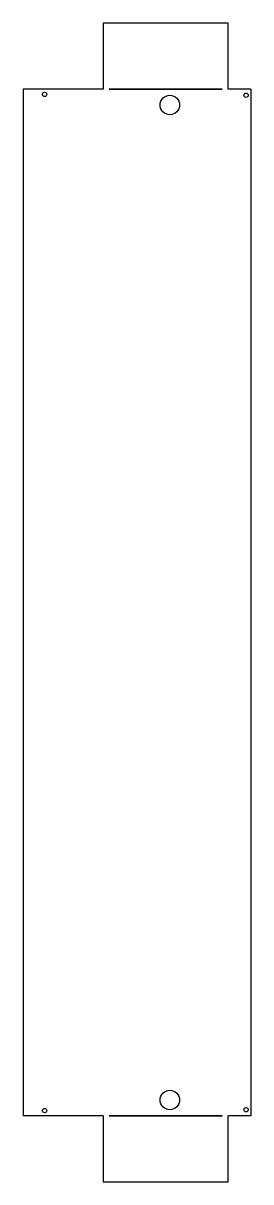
# Model space of a CAD drawing. Header units: millimetres. Extents: x 19 to 206, y -370 to 586.
import ezdxf

# ---------------------------------------------------------------- set-up
doc = ezdxf.new("R2010")
doc.units = ezdxf.units.MM

msp = doc.modelspace()

# ---------------------------------------------------------------- linework, layer by layer
at = {"color": 7, "linetype": 'Continuous', "lineweight": 25}
for p, q in [((84.8, 585.95), (84.8, 531.45)), ((187.8, 585.95), (84.8, 585.95)), ((187.8, 531.45), (187.8, 585.95)), ((18.92, 531.45), (18.92, -315.55)), ((84.8, 531.45), (18.92, 531.45)), ((89.8, 531.45), (89.8, 531.45)), ((182.8, 531.45), (89.8, 531.45)), ((89.8, 531.45), (182.8, 531.45)), ((182.8, 531.45), (182.8, 531.45)), ((206.39, 531.45), (187.8, 531.45)), ((206.39, 531.45), (206.39, -315.55)), ((84.8, -315.55), (18.92, -315.55)), ((84.8, -315.55), (84.8, -370.05)), ((89.8, -315.55), (182.8, -315.55)), ((89.8, -315.55), (89.8, -315.55)), ((182.8, -315.55), (89.8, -315.55)), ((182.8, -315.55), (182.8, -315.55)), ((206.39, -315.55), (187.8, -315.55)), ((187.8, -370.05), (187.8, -315.55)), ((84.8, -370.05), (187.8, -370.05))]:
    msp.add_line(p, q, dxfattribs=at)
for centre, radius in [((36.51, 527.2), 1.8), ((139.7, 518.45), 8), ((202.49, 526.45), 1.8), ((139.7, -302.55), 8), ((36.51, -311.3), 1.8), ((202.49, -310.55), 1.8)]:
    msp.add_circle(centre, radius, dxfattribs=at)

doc.saveas('drawing.dxf')
